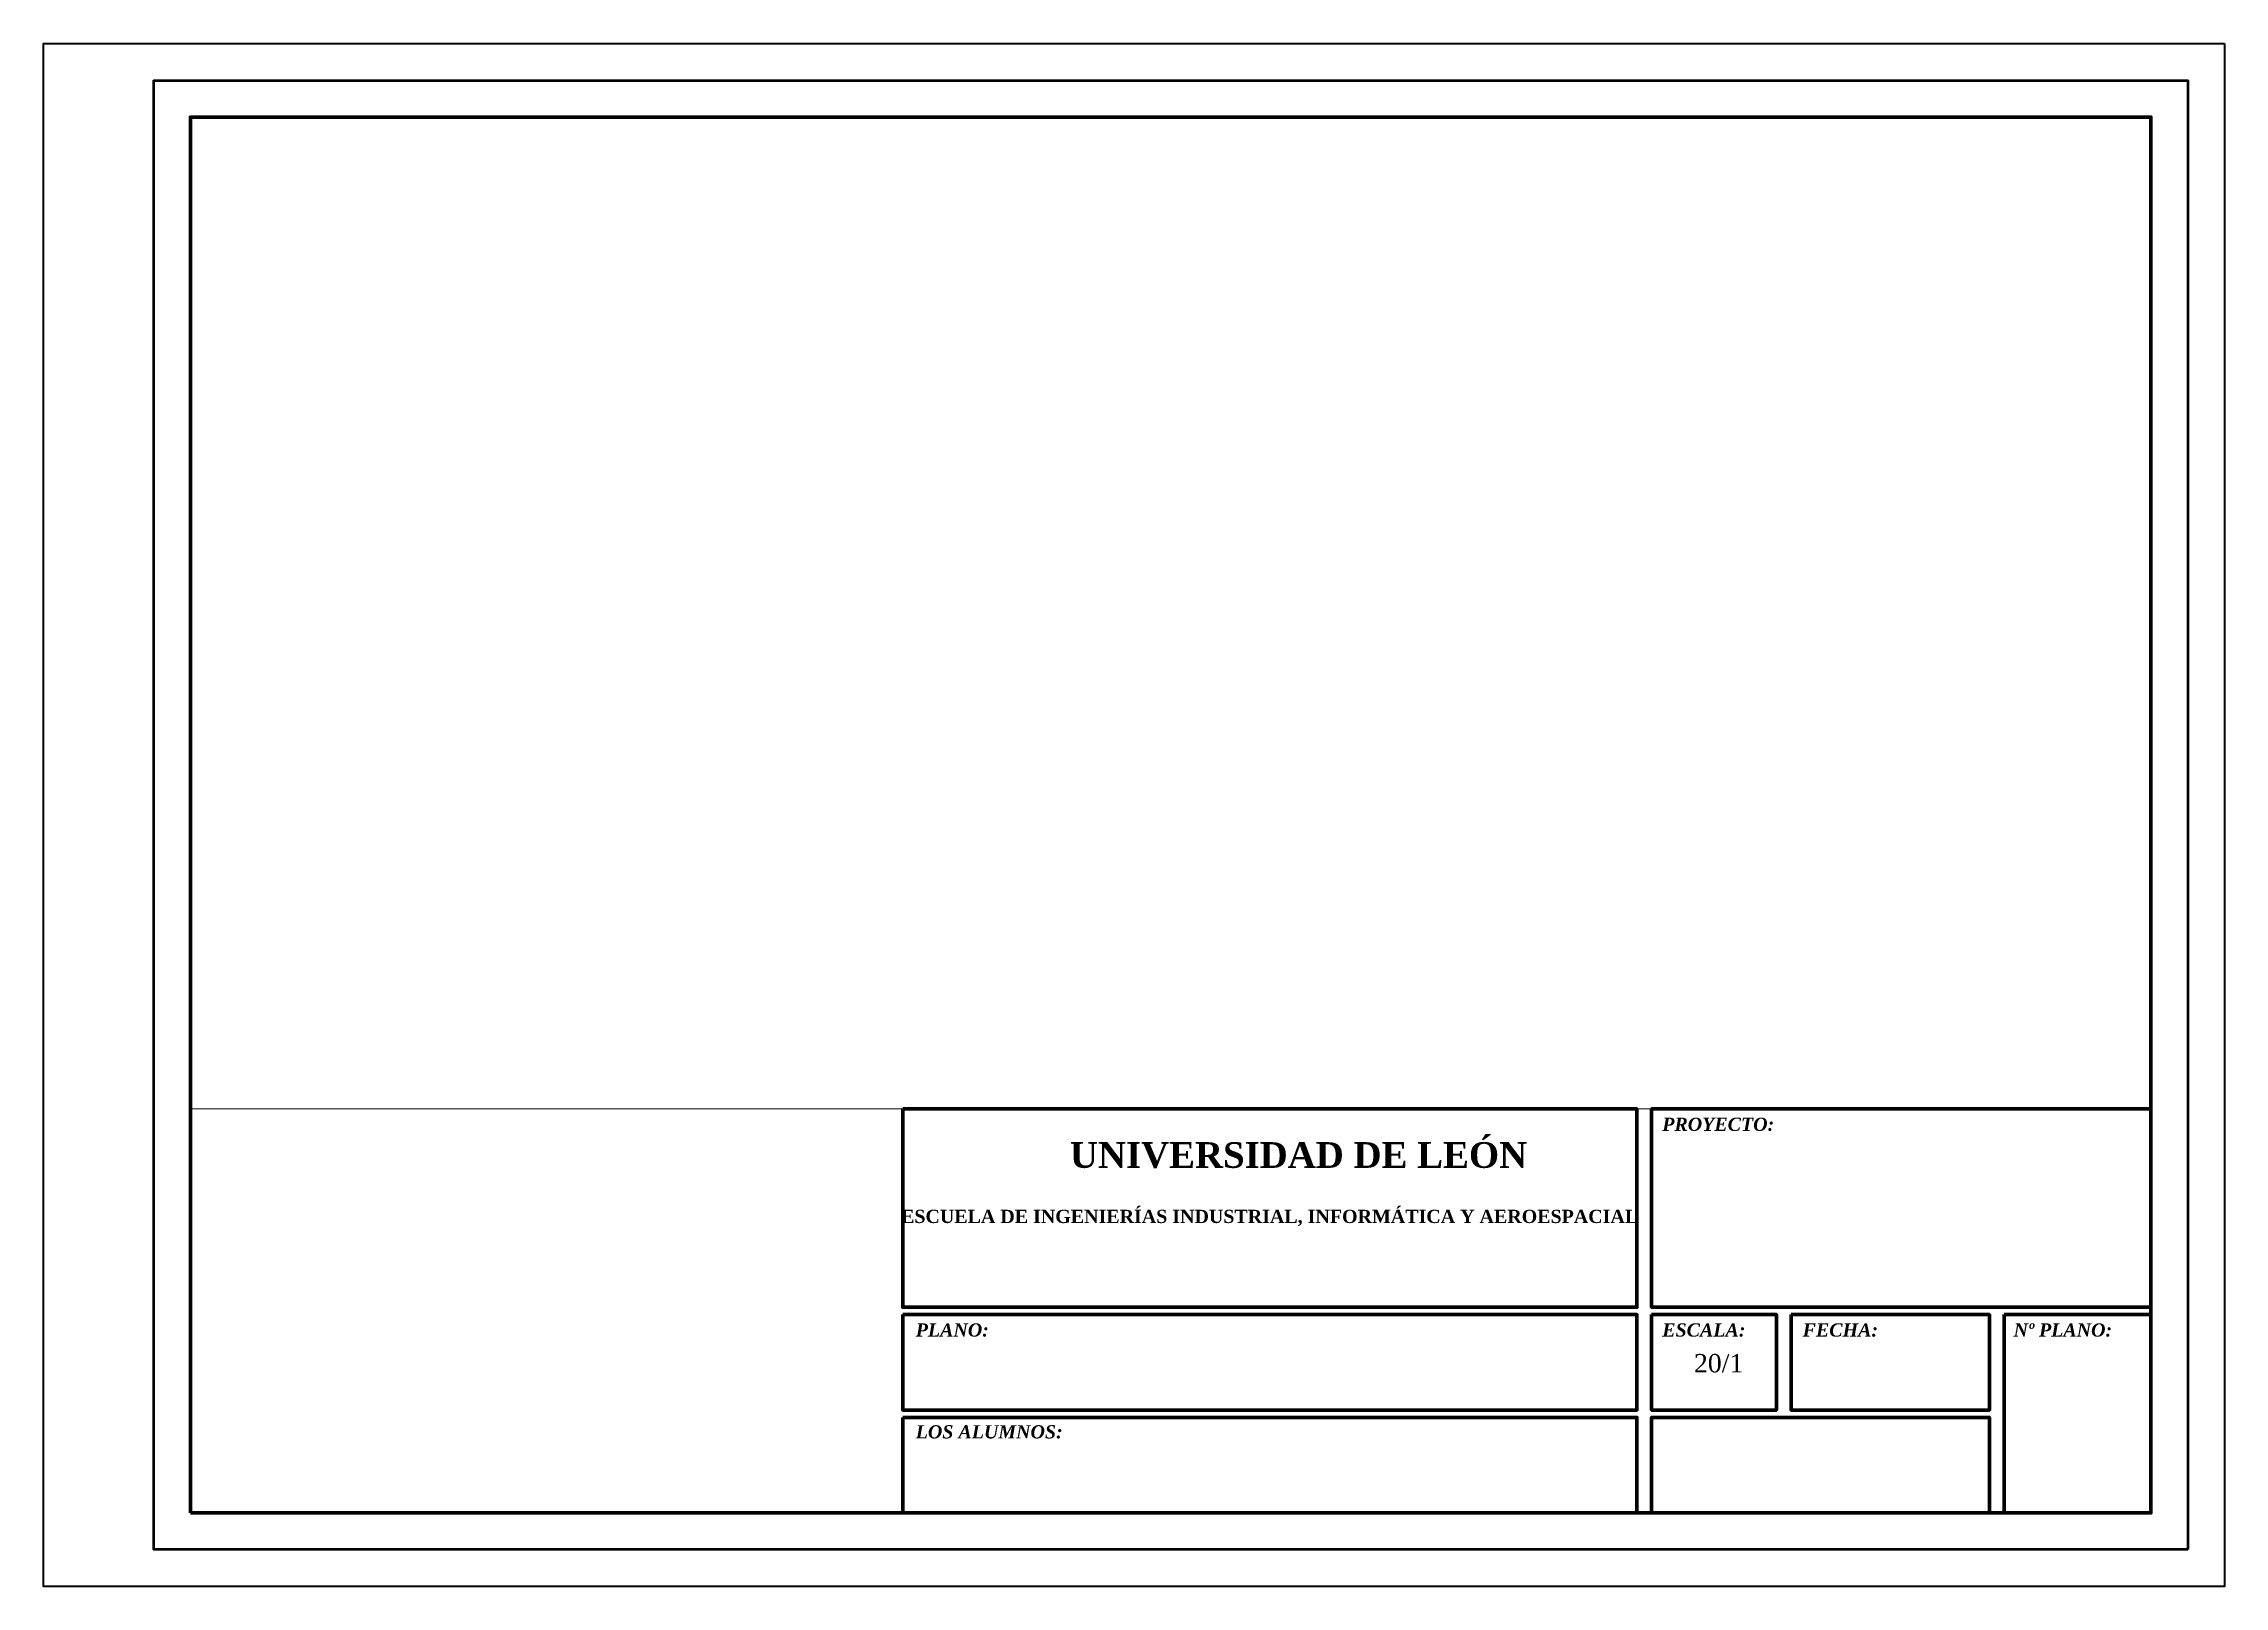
# Paper-space layout 'Ascensor' of a CAD drawing. Header units: millimetres. Extents: x 81171 to 378171, y 276549 to 486549.
import ezdxf
from ezdxf.enums import TextEntityAlignment as Align

# ---------------------------------------------------------------- set-up
doc = ezdxf.new("R2010")
doc.units = ezdxf.units.MM
doc.layers.add('CAJETÍN_bloque', color=7, linetype='Continuous', lineweight=70)
doc.layers.add('CAPA DE TEXTOS', color=250, linetype='Continuous', lineweight=18)
doc.layers.add('FORMATO DE LÁMINA', color=7, linetype='Continuous')
doc.layers.add('VENTANAS', color=250, linetype='Continuous', plot=False)
doc.styles.add('Times New Roman 1.8 mm', font='times.ttf')
doc.styles.add('Times New Roman 2.5 mm', font='times.ttf', dxfattribs={"height": 0.0635})
doc.styles.add('TMR  1.8 mm Negrita', font='timesbd.ttf')
doc.styles.add('TMR 10 mm Negrita', font='timesbd.ttf', dxfattribs={"height": 0.254})
doc.styles.add('TMR 3.5 mm Negrita', font='timesbd.ttf', dxfattribs={"height": 0.0889})
doc.styles.add('TNR 1.8 mm cursiva negrita', font='timesbi.ttf')

# ---------------------------------------------------------------- blocks, each defined once
blk = doc.blocks.new('*U469')
at = {"layer": 'CAJETÍN_bloque'}
for points in [[(240, 65), (340, 65), (340, 38), (240, 38)], [(410, 65), (342, 65), (342, 38), (410, 38)], [(240, 37), (340, 37), (340, 24), (240, 24)], [(342, 37), (359, 37), (359, 24), (342, 24)], [(361, 37), (388, 37), (388, 24), (361, 24)], [(390, 37), (410, 37), (410, 10), (390, 10)], [(240, 23), (340, 23), (340, 10), (240, 10)], [(342, 10), (388, 10), (388, 23), (342, 23)]]:
    blk.add_lwpolyline(points, close=True, dxfattribs=at)
at = {"layer": 'FORMATO DE LÁMINA', "lineweight": 35}
blk.add_lwpolyline([(420, 210), (420, 0), (123, 0), (123, 210)], close=True, dxfattribs=at)
at = {"layer": 'FORMATO DE LÁMINA', "lineweight": 50}
blk.add_lwpolyline([(415, 5), (138, 5), (138, 205), (415, 205)], close=True, dxfattribs=at)
at = {"layer": 'FORMATO DE LÁMINA', "lineweight": 70, "ltscale": 25}
blk.add_lwpolyline([(143, 10), (143, 200), (410, 200), (410, 10)], close=True, dxfattribs=at)
at = {"layer": 'CAPA DE TEXTOS', "style": 'TNR 1.8 mm cursiva negrita'}
for s, p in [('PROYECTO:', (343.44, 62)), ('PLANO:', (241.77, 34)), ('ESCALA:', (343.44, 34)), ('FECHA:', (362.56, 34)), ('Nº PLANO:', (391.29, 34)), ('LOS ALUMNOS:', (241.77, 20.14))]:
    blk.add_text(s, height=1.8, dxfattribs=at).set_placement(p)
at = {"layer": 'CAPA DE TEXTOS', "style": 'TMR 3.5 mm Negrita'}
blk.add_text('UNIVERSIDAD DE LEÓN', height=3.5, dxfattribs=at).set_placement((293.91, 60.47), align=Align.TOP_CENTER)
at = {"layer": 'CAPA DE TEXTOS', "style": 'TMR  1.8 mm Negrita'}
blk.add_text('ESCUELA DE INGENIERÍAS INDUSTRIAL, INFORMÁTICA Y AEROESPACIAL', height=1.8, dxfattribs=at).set_placement((289.97, 48.92), align=Align.BOTTOM_CENTER)
at = {"layer": 'CAPA DE TEXTOS', "lineweight": 30, "flags": 104}
for tag, height, p in [('PROYECTO', 2.5, (376, 51.5)), ('ELALUMNO', 1.5, (290, 15.27)), ('TRABAJO', 1.8, (365, 16.5))]:
    blk.add_attdef(tag, text='', height=height, dxfattribs=at).set_placement(p, align=Align.MIDDLE_CENTER)
at = {"layer": 'CAPA DE TEXTOS', "style": 'Times New Roman 2.5 mm'}
for tag, p in [('PLANO', (292.94, 30.5)), ('ESCALA', (351.12, 29.13))]:
    blk.add_attdef(tag, text='', height=2.5, dxfattribs=at).set_placement(p, align=Align.CENTER)
at = {"layer": 'CAPA DE TEXTOS'}
for tag, height, style, p in [('FECHA', 1.8, 'Times New Roman 1.8 mm', (375.44, 30.5)), ('Nº', 10, 'TMR 10 mm Negrita', (401.47, 24.42))]:
    blk.add_attdef(tag, text='', height=height, dxfattribs=dict(at, style=style)).set_placement(p, align=Align.MIDDLE_CENTER)

psp = doc.layouts.new('Ascensor')

# ---------------------------------------------------------------- block references
at = {"layer": 'FORMATO DE LÁMINA', "ltscale": 0.05, "xscale": 1000, "yscale": 1000, "zscale": 1000}
psp.add_blockref('*U469', (-41829, 276549), dxfattribs=at).add_auto_attribs({'ESCALA': '20/1'})

# ---------------------------------------------------------------- viewports
at = {"layer": 'VENTANAS', "ltscale": 0.05, "view_target_point": (295.134, 73.265)}
psp.add_viewport(center=(234671, 409049), size=(267000, 135000), view_center_point=(-69.195, 53.593), view_height=6.75, dxfattribs=at)

doc.saveas('drawing.dxf')
